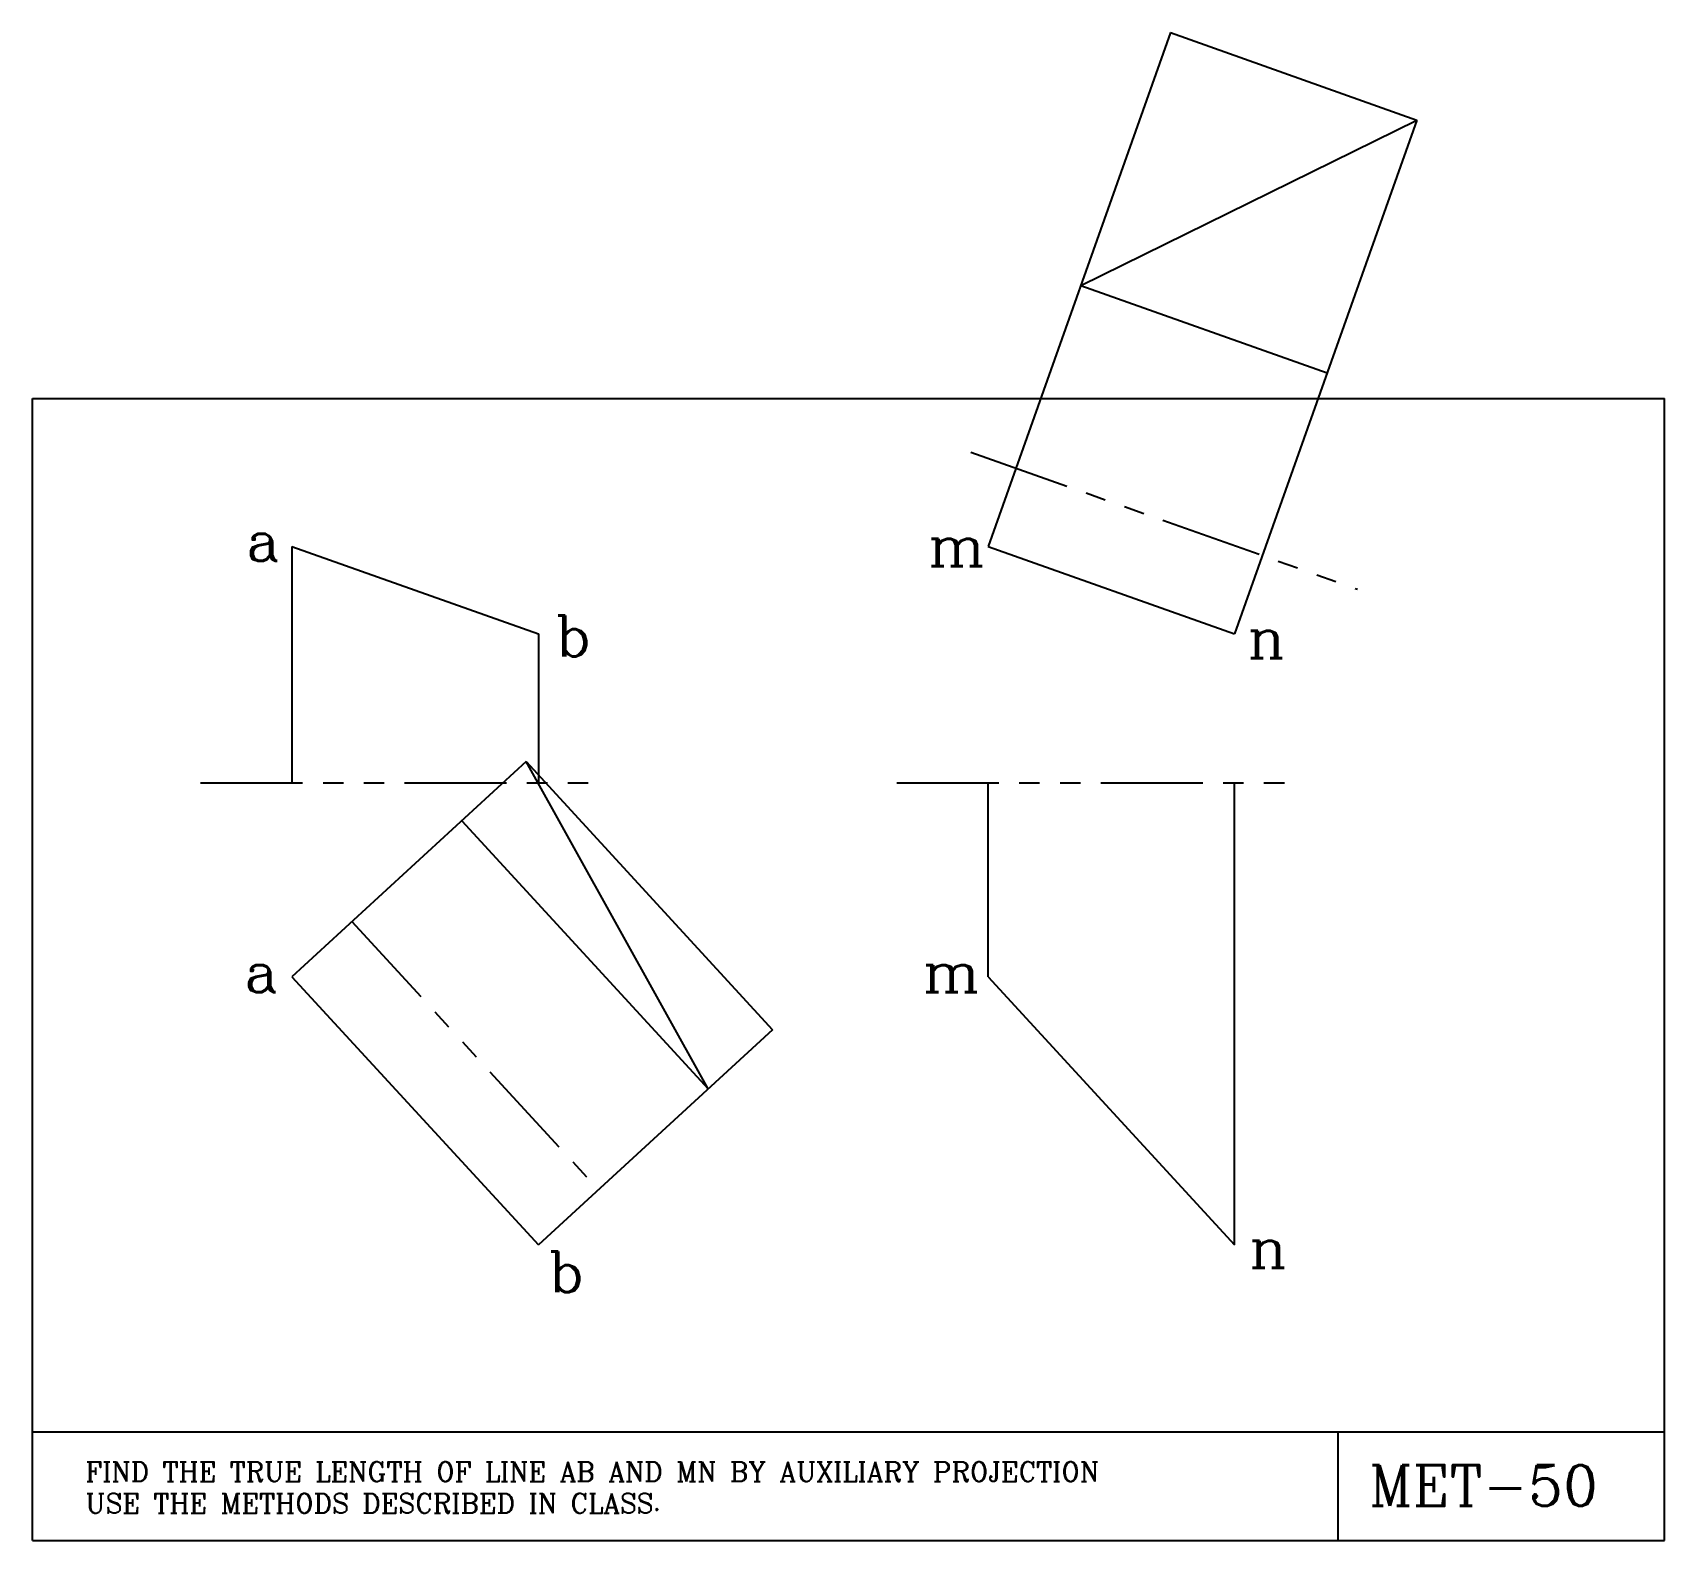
# Model space of a CAD drawing. Extents: x -25.35 to -15.35, y 47.16 to 56.41.
import ezdxf

# ---------------------------------------------------------------- set-up
doc = ezdxf.new("R2010")
doc.units = 0
doc.header["$MEASUREMENT"] = 0
doc.linetypes.add('PHANTOM2', pattern=[1.25, 0.625, -0.125, 0.125, -0.125, 0.125, -0.125])
doc.layers.get('0').update_dxf_attribs({"linetype": 'CONTINUOUS'})
for name, color, linetype in [('CON-RED', 11, 'CONTINUOUS'), ('DIMENSION', 1, 'CONTINUOUS'), ('OBJECT-CYAN', 4, 'CONTINUOUS'), ('PHANTOM-MAGENTA', 6, 'PHANTOM2')]:
    doc.layers.add(name, color=color, linetype=linetype)
doc.styles.add('ROMANC', font='romanc')

msp = doc.modelspace()

# ---------------------------------------------------------------- linework, layer by layer
for p, q in [((-25.346, 54.1645), (-15.346, 54.1645)), ((-25.346, 50.9412), (-25.346, 54.1645)), ((-15.346, 50.9412), (-15.346, 54.1645)), ((-25.346, 47.1645), (-25.346, 50.9412)), ((-15.346, 47.1645), (-15.346, 50.9412)), ((-15.346, 47.8278), (-25.346, 47.8278)), ((-17.346, 47.1645), (-17.346, 47.8278)), ((-25.346, 47.1645), (-15.346, 47.1645))]:
    msp.add_line(p, q)
at = {"layer": 'CON-RED'}
for p, q in [((-18.3728, 56.4062), (-19.4904, 53.2569)), ((-18.3728, 56.4062), (-16.8625, 55.8702)), ((-16.8625, 55.8702), (-17.9801, 52.7209)), ((-18.9226, 54.8568), (-17.4123, 54.3208)), ((-23.7571, 53.2569), (-23.7571, 51.807)), ((-22.2467, 52.7209), (-22.2467, 51.807)), ((-22.3211, 51.9383), (-23.7571, 50.6191)), ((-22.3211, 51.9383), (-20.8108, 50.2942)), ((-19.4904, 50.6191), (-19.4904, 51.807)), ((-17.9801, 48.9751), (-17.9801, 51.807)), ((-22.7158, 51.5757), (-21.2055, 49.9316)), ((-20.8108, 50.2942), (-22.2467, 48.9751))]:
    msp.add_line(p, q, dxfattribs=at)
at = {"layer": 'OBJECT-CYAN'}
for p, q in [((-18.9226, 54.8568), (-16.8625, 55.8702)), ((-23.7571, 53.2569), (-22.2467, 52.7209)), ((-19.4904, 53.2569), (-17.9801, 52.7209)), ((-21.2055, 49.9316), (-22.3211, 51.9383)), ((-23.7571, 50.6191), (-22.2467, 48.9751)), ((-19.4904, 50.6191), (-17.9801, 48.9751))]:
    msp.add_line(p, q, dxfattribs=at)
at = {"layer": 'PHANTOM-MAGENTA'}
for p, q in [((-19.5967, 53.8356), (-17.2271, 52.9946)), ((-24.3164, 51.807), (-21.8421, 51.807)), ((-20.0497, 51.807), (-17.5754, 51.807)), ((-23.3889, 50.9574), (-21.8785, 49.3133))]:
    msp.add_line(p, q, dxfattribs=at)

# ---------------------------------------------------------------- texts
at = {"style": 'ROMANC'}
for s, height, p in [('FIND THE TRUE LENGTH OF LINE AB AND MN BY AUXILIARY PROJECTION', 0.12, (-25.0227, 47.5255)), ('MET-50', 0.25, (-17.156, 47.3761)), ('USE THE METHODS DESCRIBED IN CLASS.', 0.12, (-25.0227, 47.3313))]:
    msp.add_text(s, height=height, dxfattribs=at).set_placement(p)
at = {"color": 18, "true_color": 0x030303}
msp.add_text('FALL 2025', height=0.001, dxfattribs=at).set_placement((-25.3459, 47.1646))
at = {"layer": 'DIMENSION', "style": 'ROMANC'}
for s, p in [('a', (-24.0395, 53.1677)), ('m', (-19.8591, 53.1358)), ('b', (-22.1461, 52.583)), ('n', (-17.9018, 52.5724)), ('a', (-24.0502, 50.5243)), ('m', (-19.891, 50.5243)), ('n', (-17.8912, 48.834)), ('b', (-22.1887, 48.6852))]:
    msp.add_text(s, height=0.25, dxfattribs=at).set_placement(p)

doc.saveas('drawing.dxf')
